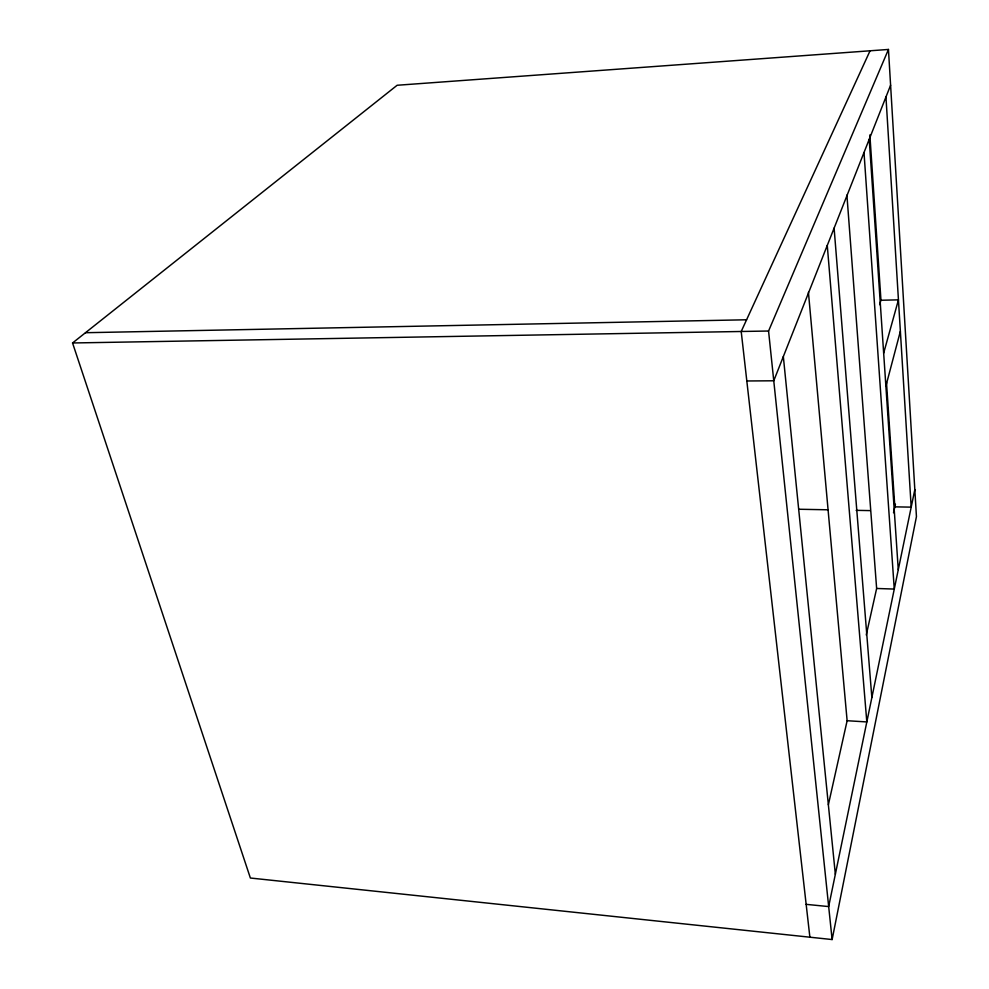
<?xml version="1.0" encoding="UTF-8"?>
<svg xmlns="http://www.w3.org/2000/svg" width="989" height="989" viewBox="0 0 989 989"><rect width="100%" height="100%" fill="white"/><g stroke="black" fill="none" stroke-linecap="round" stroke-linejoin="round"><path stroke-width="1.48" d="M832.12 939.55L916.444 516.654L888.456 49.45L397.145 85.264L72.556 342.973L250.378 878.022L832.12 939.55L768.564 331.018L888.456 49.45M914.825 489.592L828.671 906.579L806.146 904.354M828.374 804.737L847.128 720.721L808.433 292.299M866.265 634.963L876.637 588.467L846.905 195.08M893.524 512.784L895.441 504.18M885.884 386.081L900.373 331.266M883.659 353.135L898.445 299.852L880.964 300.248L879.641 304.674M890.595 85.252L773.757 380.79L746.819 380.975M870.06 50.785L741.206 331.488L809.88 937.201M85.487 332.712L746.584 319.781M72.556 342.973L768.564 331.018M799.038 509.248L828.362 509.805M856.153 510.336L870.048 510.608M876.637 588.467L894.266 589.073L864.003 152.529M847.128 720.721L866.821 721.933L827.274 245.445M783.337 356.572L835.346 874.276M834.11 228.125L871.853 697.554M869.863 134.912L880.964 300.248M886.478 382.298L894.847 506.85L911.19 507.147L885.959 96.984M869.232 139.288L898.272 569.726"/></g></svg>
